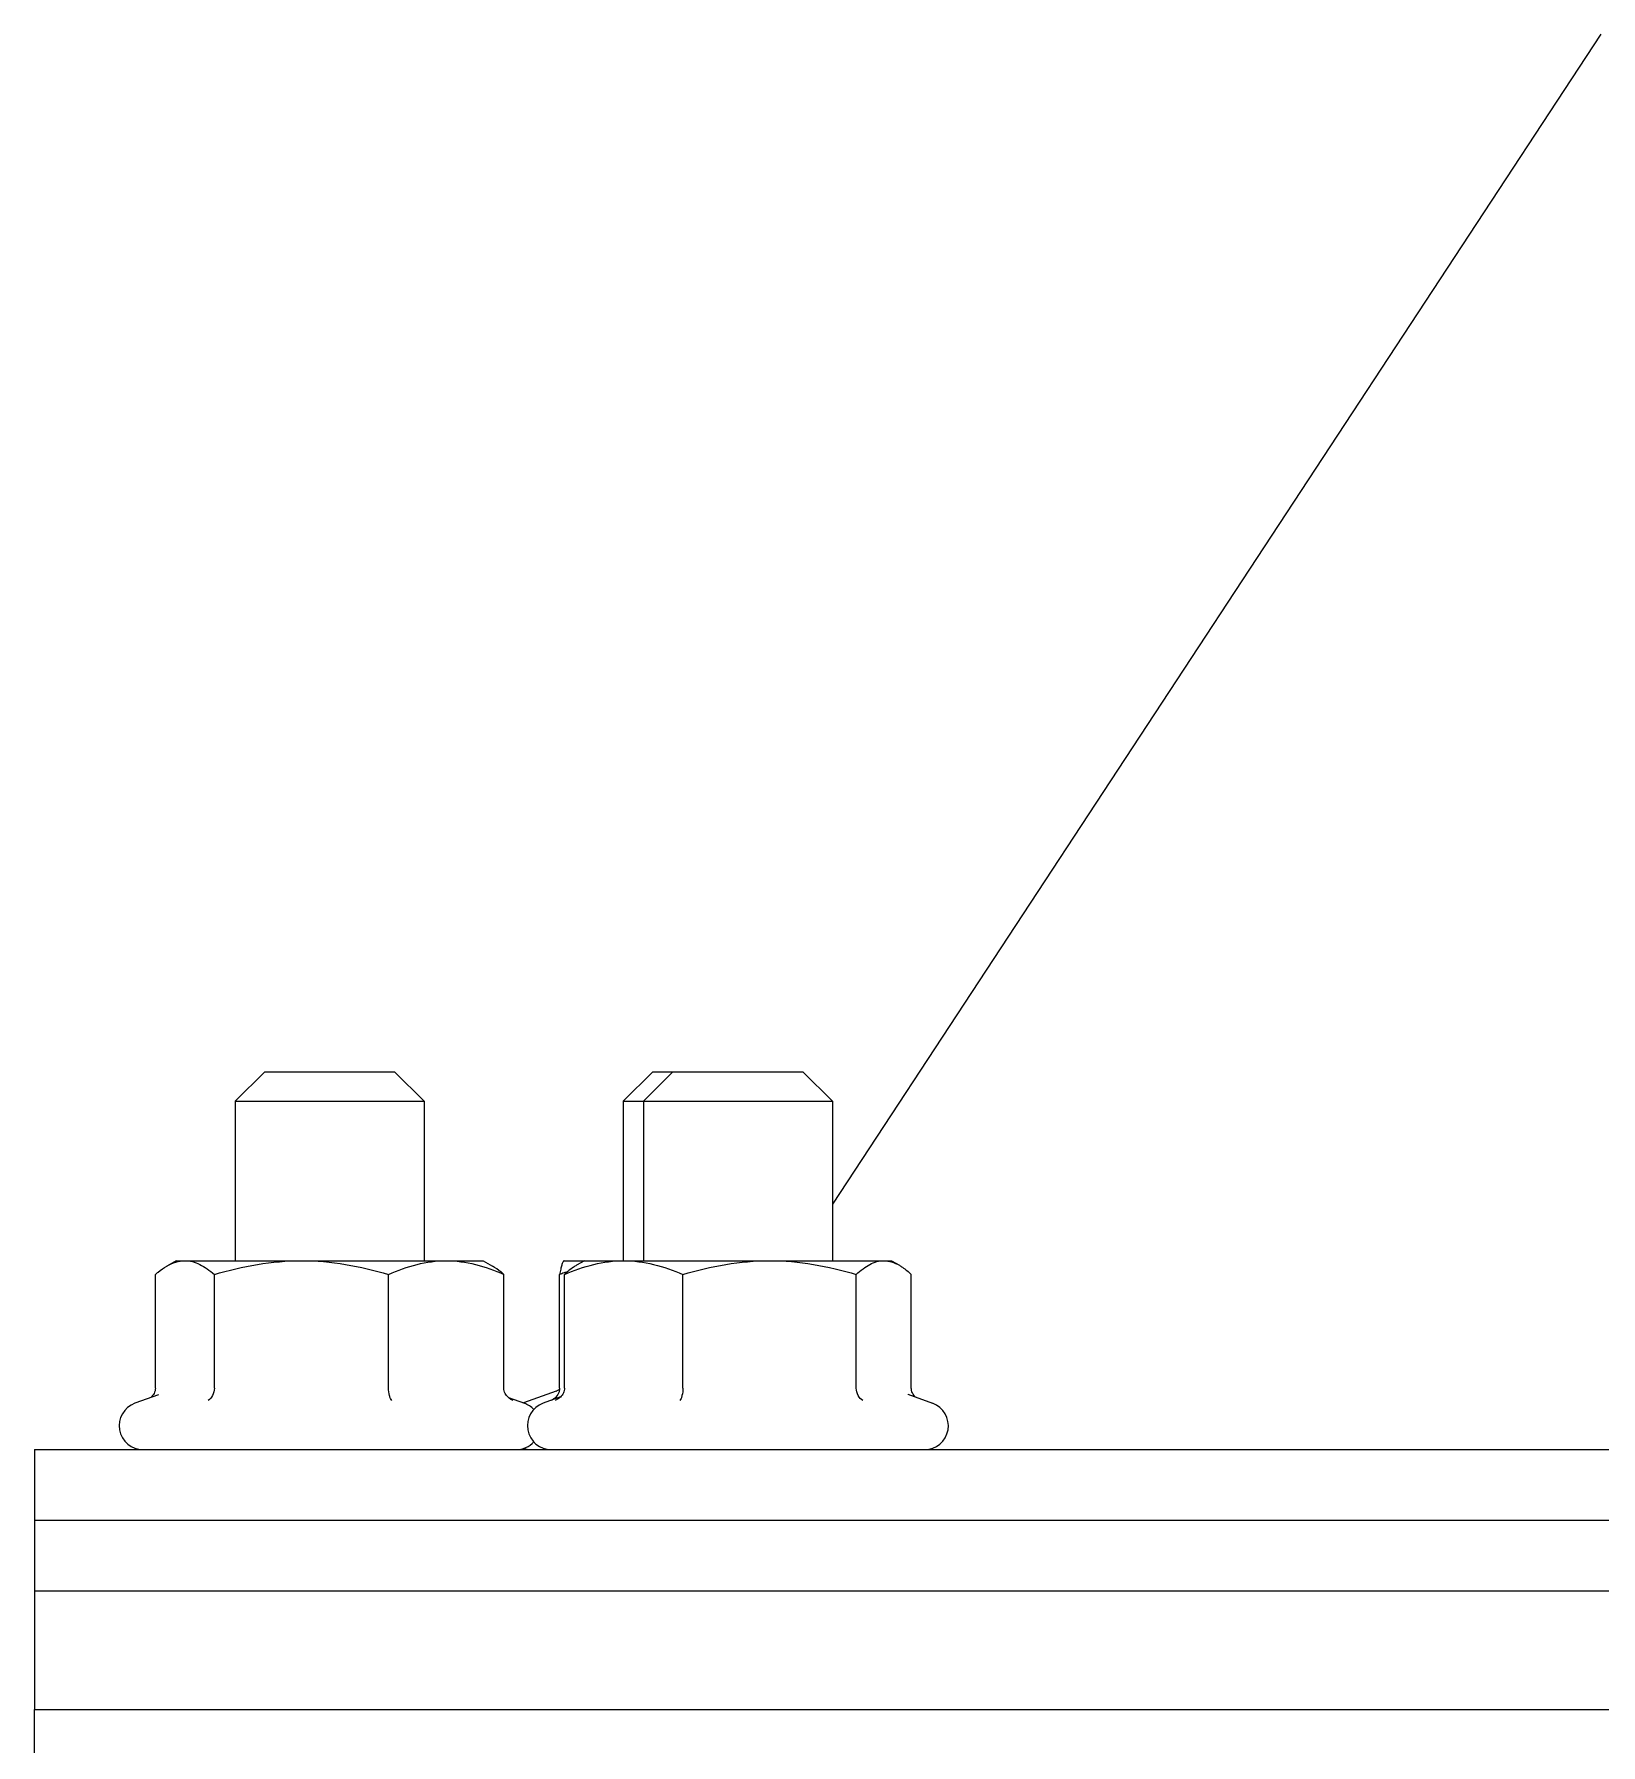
# Model space of a CAD drawing. Header units: millimetres. Extents: x 233 to 4124, y -943 to 2529.
# Drawn here: x 471.1 to 537.5, y 1252 to 1324.5 of the extents above; entities that cross this region are included whole.
import ezdxf

# ---------------------------------------------------------------- set-up
doc = ezdxf.new("R2010")
doc.units = ezdxf.units.MM
doc.header["$LTSCALE"] = 115.5
doc.layers.get('0').update_dxf_attribs({"linetype": 'CONTINUOUS'})

msp = doc.modelspace()

# ---------------------------------------------------------------- linework, layer by layer
at = {"linetype": 'Continuous'}
for p, q in [((537.45949, 1324.45999), (504.91797, 1274.90813)), ((480.87836, 1280.51963), (479.62836, 1279.26963)), ((480.87836, 1280.51963), (486.37836, 1280.51963)), ((486.37836, 1280.51963), (487.62836, 1279.26963)), ((497.30968, 1280.51963), (496.05968, 1279.26963)), ((498.16797, 1280.51963), (496.91797, 1279.26963)), ((497.30968, 1280.51963), (503.66797, 1280.51963)), ((503.66797, 1280.51963), (504.91797, 1279.26963)), ((479.62836, 1279.26963), (479.62836, 1272.51963)), ((479.62836, 1279.26963), (487.62836, 1279.26963)), ((487.62836, 1279.26963), (487.62836, 1272.51963)), ((496.05968, 1279.26963), (504.91797, 1279.26963)), ((496.05968, 1279.26963), (496.05968, 1272.51963)), ((496.91797, 1279.26963), (496.91797, 1272.51963)), ((504.91797, 1279.26963), (504.91797, 1272.51963)), ((477.12836, 1272.51963), (476.73635, 1272.29331)), ((477.12836, 1272.51963), (490.12836, 1272.51963)), ((490.12836, 1272.51963), (490.52036, 1272.29331)), ((493.55968, 1272.51963), (493.55026, 1272.51419)), ((493.55968, 1272.51963), (507.41797, 1272.51963)), ((494.41797, 1272.51963), (494.08025, 1272.32465)), ((507.41797, 1272.51963), (507.75568, 1272.32465)), ((476.25046, 1267.12669), (476.25046, 1271.93907)), ((478.74566, 1267.12669), (478.74566, 1271.93907)), ((486.12355, 1267.12669), (486.12355, 1271.93907)), ((491.00625, 1267.12669), (491.00625, 1271.93907)), ((493.36727, 1267.12669), (493.36727, 1271.93907)), ((493.57418, 1267.12669), (493.57418, 1271.93907)), ((498.58832, 1267.12669), (498.58832, 1271.93907)), ((505.93211, 1267.12669), (505.93211, 1271.93907)), ((508.26175, 1267.12669), (508.26175, 1271.93907)), ((493.22041, 1266.99615), (491.84402, 1266.49518)), ((493.22053, 1266.99585), (493.2217, 1266.99628)), ((476.37698, 1266.84615), (475.38198, 1266.484)), ((476.37753, 1266.84553), (476.37706, 1266.84537)), ((491.20771, 1266.72678), (491.87473, 1266.484)), ((491.40567, 1266.60574), (491.31867, 1266.6451)), ((493.39937, 1266.74889), (492.67159, 1266.484)), ((493.27851, 1266.65371), (493.17663, 1266.60575)), ((508.11083, 1266.86631), (508.11009, 1266.86657)), ((508.1111, 1266.86735), (509.16434, 1266.484)), ((471.12552, 1264.51963), (471.12552, 1253.51963)), ((471.12552, 1264.51963), (939.12552, 1264.51963)), ((939.12552, 1261.51963), (471.12552, 1261.51963)), ((939.12552, 1258.51963), (471.12552, 1258.51963)), ((471.11781, 1253.51963), (471.11781, 1250.51963)), ((471.11781, 1253.51963), (939.13323, 1253.51963))]:
    msp.add_line(p, q, dxfattribs=at)
msp.add_lwpolyline([(493.2217, 1266.99628), (493.3267, 1267.05219), (493.36234, 1267.08527)], dxfattribs=at)
for centre, radius, start, end in [((497.88231, 1258.83694), 13.85826, 108.1973392, 109.0141016), ((497.67941, 1259.45291), 13.20974, 107.5553853, 108.195683), ((475.72836, 1265.53235), 1.01272, 110, 270), ((491.63041, 1267.22082), 0.65463, 229.4563821, 241.5717871), ((491.52836, 1265.53235), 1.01272, 42.5568847, 70), ((493.01797, 1265.53235), 1.01272, 110, 270), ((508.81797, 1265.53235), 1.01272, 270, 70), ((491.52836, 1265.53235), 1.01272, 270, 317.7538847), ((492.15968, 1265.53235), 1.01272, 251.7117768, 270)]:
    msp.add_arc(centre, radius, start, end, dxfattribs=at)
for points, knots in [([(476.25046, 1271.93907), (476.28998, 1271.97338), (476.44369, 1272.10208), (476.60798, 1272.21893), (476.73638, 1272.29295)], [0, 0, 0, 0, 0.2609622, 1, 1, 1, 1]), ([(476.73638, 1272.29295), (476.8561, 1272.36197), (477.10073, 1272.47552), (477.36902, 1272.51963), (477.49806, 1272.51963)], [0, 0, 0, 0, 0.51712621, 1, 1, 1, 1]), ([(477.49806, 1272.51963), (477.60435, 1272.51963), (477.82314, 1272.49028), (478.141, 1272.36802), (478.4516, 1272.17999), (478.64773, 1272.02411), (478.74566, 1271.93907)], [0, 0, 0, 0, 0.22710807, 0.46582283, 0.72288026, 1, 1, 1, 1]), ([(478.74566, 1271.93907), (479.34473, 1272.115), (480.56119, 1272.40802), (481.81095, 1272.51963), (482.4346, 1272.51963)], [0, 0, 0, 0, 0.50028782, 1, 1, 1, 1]), ([(482.4346, 1272.51963), (483.05826, 1272.51963), (484.30805, 1272.40822), (485.52447, 1272.115), (486.12355, 1271.93907)], [0, 0, 0, 0, 0.4997119, 1, 1, 1, 1]), ([(486.12355, 1271.93907), (486.51345, 1272.11209), (487.30693, 1272.40393), (488.1503, 1272.51963), (488.5649, 1272.51963)], [0, 0, 0, 0, 0.50711468, 1, 1, 1, 1]), ([(488.5649, 1272.51963), (488.97949, 1272.51963), (489.82291, 1272.40412), (490.61634, 1272.11209), (491.00625, 1271.93907)], [0, 0, 0, 0, 0.49288017, 1, 1, 1, 1]), ([(491.00625, 1271.93907), (490.96673, 1271.97338), (490.81302, 1272.10207), (490.64872, 1272.21889), (490.52033, 1272.29289)], [0, 0, 0, 0, 0.26096788, 1, 1, 1, 1]), ([(493.55026, 1272.51411), (493.54109, 1272.50874), (493.52315, 1272.48967), (493.48921, 1272.43009), (493.45079, 1272.31761), (493.40738, 1272.14511), (493.38098, 1272.01263), (493.36727, 1271.93907)], [0, 0, 0, 0, 0.05221622, 0.1249943, 0.33677036, 0.6322868, 1, 1, 1, 1]), ([(493.57418, 1271.93907), (493.97514, 1272.11233), (494.79114, 1272.40407), (495.65567, 1272.51963), (496.08125, 1272.51963)], [0, 0, 0, 0, 0.5065008, 1, 1, 1, 1]), ([(494.08026, 1272.32445), (494.03676, 1272.29936), (493.85698, 1272.1861), (493.69287, 1272.04946), (493.57418, 1271.93907)], [0, 0, 0, 0, 0.23652948, 1, 1, 1, 1]), ([(496.08125, 1272.51963), (496.50683, 1272.51963), (497.37134, 1272.40395), (498.18737, 1272.11233), (498.58832, 1271.93907)], [0, 0, 0, 0, 0.49350248, 1, 1, 1, 1]), ([(498.58832, 1271.93907), (499.18455, 1272.11498), (500.39526, 1272.40799), (501.63942, 1272.51963), (502.26022, 1272.51963)], [0, 0, 0, 0, 0.50033917, 1, 1, 1, 1]), ([(502.26022, 1272.51963), (502.88101, 1272.51963), (504.1252, 1272.40819), (505.33588, 1272.11498), (505.93211, 1271.93907)], [0, 0, 0, 0, 0.49966051, 1, 1, 1, 1]), ([(505.93211, 1271.93907), (506.02324, 1272.02383), (506.20544, 1272.17915), (506.49514, 1272.36742), (506.79218, 1272.49014), (506.99758, 1272.51963), (507.09693, 1272.51963)], [0, 0, 0, 0, 0.28061036, 0.53870502, 0.77597997, 1, 1, 1, 1]), ([(507.09693, 1272.51963), (507.20844, 1272.51963), (507.44043, 1272.48209), (507.65213, 1272.38417), (507.75567, 1272.32445)], [0, 0, 0, 0, 0.48263026, 1, 1, 1, 1]), ([(507.75567, 1272.32445), (507.79917, 1272.29936), (507.97895, 1272.1861), (508.14306, 1272.04946), (508.26175, 1271.93907)], [0, 0, 0, 0, 0.23652948, 1, 1, 1, 1]), ([(476.25046, 1267.12669), (476.25049, 1267.04992), (476.20991, 1266.8951), (476.11014, 1266.77325), (476.05201, 1266.72344)], [0, 0, 0, 0, 0.50070704, 1, 1, 1, 1]), ([(478.74567, 1267.12691), (478.74568, 1267.01625), (478.69838, 1266.8126), (478.56029, 1266.64992), (478.48132, 1266.60574)], [0, 0, 0, 0, 0.5501462, 1, 1, 1, 1]), ([(486.25863, 1266.60574), (486.23716, 1266.62925), (486.19917, 1266.69405), (486.14066, 1266.86678), (486.12351, 1267.01861), (486.12353, 1267.12691)], [0, 0, 0, 0, 0.17485797, 0.40525682, 1, 1, 1, 1]), ([(491.20488, 1266.72337), (491.14673, 1266.77323), (491.04688, 1266.89515), (491.00621, 1267.05008), (491.00624, 1267.12691)], [0, 0, 0, 0, 0.4992588, 1, 1, 1, 1]), ([(493.57418, 1267.12669), (493.57422, 1267.05551), (493.53956, 1266.9122), (493.45281, 1266.79545), (493.4017, 1266.74634)], [0, 0, 0, 0, 0.50105637, 1, 1, 1, 1]), ([(498.58834, 1267.12691), (498.58832, 1267.01872), (498.57247, 1266.86747), (498.51789, 1266.69461), (498.48248, 1266.62951), (498.4622, 1266.60574)], [0, 0, 0, 0, 0.59750219, 0.82748154, 1, 1, 1, 1]), ([(506.20356, 1266.60574), (506.12309, 1266.64958), (505.98136, 1266.81089), (505.93204, 1267.01607), (505.93209, 1267.12691)], [0, 0, 0, 0, 0.45256855, 1, 1, 1, 1]), ([(508.43392, 1266.7465), (508.38281, 1266.7956), (508.2961, 1266.91242), (508.26171, 1267.05574), (508.26174, 1267.12691)], [0, 0, 0, 0, 0.49896069, 1, 1, 1, 1]), ([(493.34319, 1266.9713), (493.3172, 1266.88829), (493.22665, 1266.73651), (493.08184, 1266.63712), (493.00496, 1266.60574)], [0, 0, 0, 0, 0.51163067, 1, 1, 1, 1])]:
    msp.add_open_spline(points, degree=3, knots=knots, dxfattribs=at)
for points in [[(493.36729, 1267.12691), (493.3673, 1267.07442), (493.35887, 1267.02139), (493.34319, 1266.9713)], [(493.4017, 1266.74634), (493.36465, 1266.71073), (493.32289, 1266.67952), (493.27842, 1266.65375)]]:
    msp.add_open_spline(points, degree=3, dxfattribs=at)

doc.saveas('drawing.dxf')
